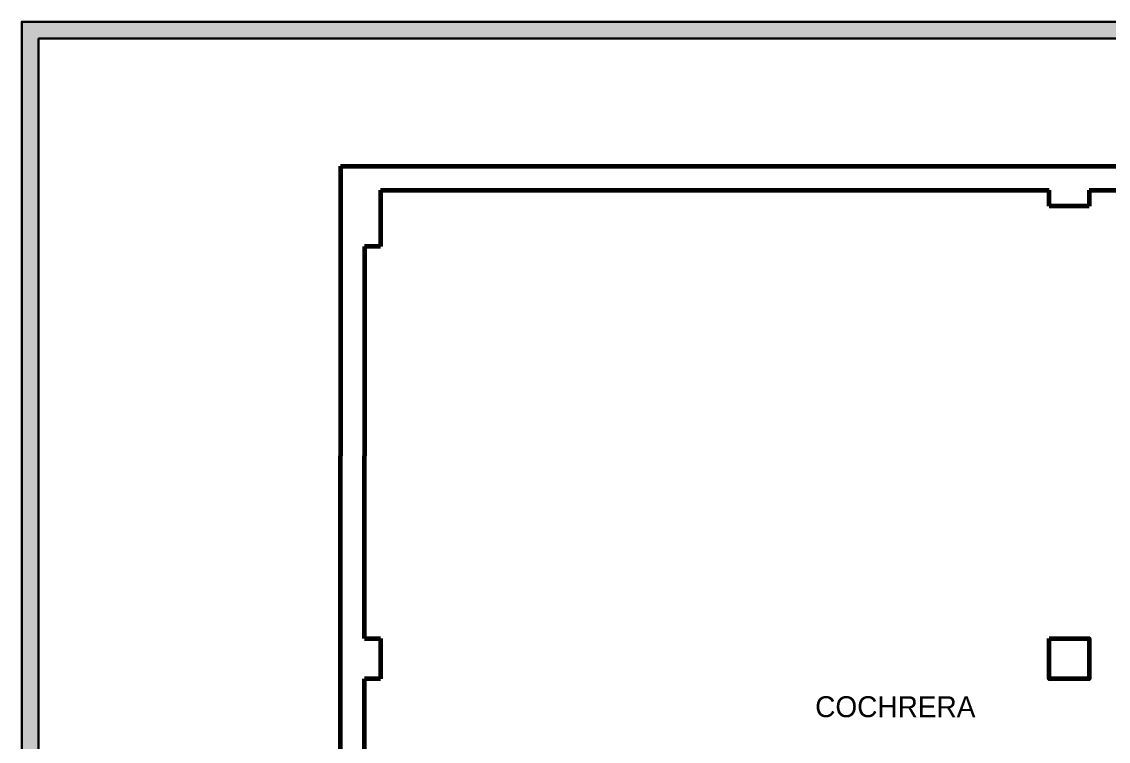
# Model space of a CAD drawing. Header units: metres. Extents: x 1996 to 3973, y 1777 to 3610.
# Drawn here: x 2044.85 to 2051.6, y 1800.93 to 1805.4 of the extents above; entities that cross this region are included whole.
import ezdxf

# ---------------------------------------------------------------- set-up
doc = ezdxf.new("R2010")
doc.units = ezdxf.units.M
doc.layers.add('muro', color=5, linetype='Continuous')
doc.layers.add('VIVIENDA1', color=7, linetype='Continuous')
doc.styles.add('huber', font='comic.ttf', dxfattribs={"height": 0.13})

msp = doc.modelspace()

# ---------------------------------------------------------------- hatches: boundary and pattern name
h = msp.add_hatch(color=6)
h.dxf.hatch_style = 1
h.set_gradient(color1=(255, 0, 255), color2=(255, 51, 255), one_color=1, tint=0.6, name='CYLINDER')
h.paths.add_polyline_path([(2084.9181, 1776.7794), (2084.9181, 1805.3989), (2044.8521, 1805.3989), (2044.8521, 1776.7794)])
h.paths.add_polyline_path([(2084.8136, 1776.8884), (2084.8136, 1805.2944), (2044.9566, 1805.2944), (2044.9566, 1776.8884)], flags=16)

# ---------------------------------------------------------------- linework, layer by layer
at = {"layer": 'muro', "lineweight": 60}
for p, q in [((2046.8308, 1804.5026), (2055.8308, 1804.5026)), ((2046.8308, 1804.5026), (2046.8308, 1802.7026)), ((2047.0808, 1804.3526), (2051.2308, 1804.3526)), ((2047.0808, 1804.3526), (2047.0808, 1804.0026)), ((2051.2308, 1804.2526), (2051.2308, 1804.3526)), ((2051.4808, 1804.3526), (2052.6808, 1804.3526)), ((2051.4808, 1804.3526), (2051.4808, 1804.2526)), ((2051.4808, 1804.2526), (2051.2308, 1804.2526)), ((2046.9808, 1804.0026), (2046.9808, 1802.7026)), ((2047.0808, 1804.0026), (2046.9808, 1804.0026)), ((2046.8308, 1800.8276), (2046.8308, 1802.7026)), ((2046.9808, 1801.5676), (2046.9808, 1802.7026)), ((2046.9808, 1801.5676), (2047.0808, 1801.5676)), ((2047.0808, 1801.5676), (2047.0808, 1801.3176)), ((2046.9808, 1800.8276), (2046.9808, 1801.3176)), ((2047.0808, 1801.3176), (2046.9808, 1801.3176))]:
    msp.add_line(p, q, dxfattribs=at)
msp.add_lwpolyline([(2051.2308, 1801.5676), (2051.4808, 1801.5676), (2051.4808, 1801.3176), (2051.2308, 1801.3176)], close=True, dxfattribs=at)
at = {"layer": 'VIVIENDA1', "color": 6, "linetype": 'ByBlock', "lineweight": 30}
for points in [[(2084.9181, 1776.7794), (2084.9181, 1805.3989), (2044.8521, 1805.3989), (2044.8521, 1776.7794)], [(2084.8136, 1776.8884), (2084.8136, 1805.2944), (2044.9566, 1805.2944), (2044.9566, 1776.8884)]]:
    msp.add_lwpolyline(points, close=True, dxfattribs=at)

# ---------------------------------------------------------------- texts
at = {"insert": (2049.779, 1801.209), "char_height": 0.13, "attachment_point": 1, "style": 'huber'}
msp.add_mtext('{\\C230;COCHRERA}', dxfattribs=at)

doc.saveas('drawing.dxf')
